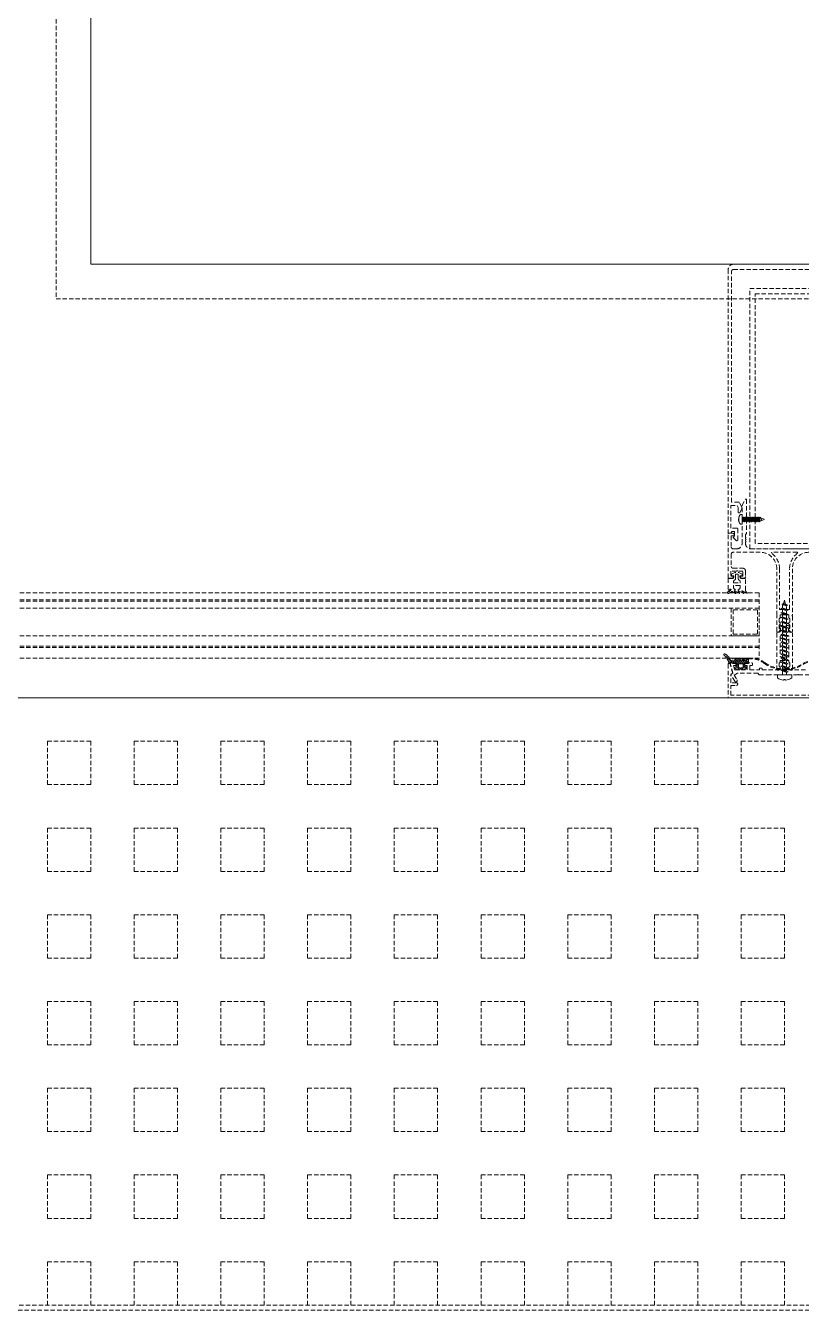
# Model space of a CAD drawing. Extents: x -1457 to 23780, y -2071 to 4205.
# Drawn here: x 4678.8 to 4723.5, y 284.7 to 358.8 of the extents above; entities that cross this region are included whole.
import ezdxf

# ---------------------------------------------------------------- set-up
doc = ezdxf.new("R2010")
doc.units = 0
doc.header["$MEASUREMENT"] = 0
doc.linetypes.add('HIDDEN', pattern=[0.375, 0.25, -0.125])
doc.layers.get('0').update_dxf_attribs({"color": 9, "lineweight": 9})
doc.layers.add('M-TEFRIS2-015', color=129, linetype='Continuous', lineweight=9)

# ---------------------------------------------------------------- blocks, each defined once
blk = doc.blocks.new('vid u')
at = {"lineweight": 5, "ltscale": 0.5}
for p, q in [((-18170.57, 6486.66), (-18169.57, 6487.03)), ((-18169.01, 6488.98), (-18169.59, 6487.02)), ((-18169.57, 6487.03), (-18167.16, 6486.01)), ((-18169.01, 6488.98), (-18168.46, 6486.56)), ((-18171.11, 6484.16), (-18170.11, 6484.53)), ((-18167.91, 6482.87), (-18171.11, 6484.16)), ((-18166.91, 6483.23), (-18171.11, 6484.16)), ((-18171.11, 6481.61), (-18170.11, 6481.97)), ((-18167.91, 6480.31), (-18171.11, 6481.61)), ((-18166.91, 6480.68), (-18171.11, 6481.61)), ((-18171.11, 6479.06), (-18170.11, 6479.42)), ((-18167.16, 6486.01), (-18170.57, 6486.66)), ((-18168.16, 6485.65), (-18170.57, 6486.66)), ((-18170.11, 6484.53), (-18170.11, 6485.84)), ((-18170.11, 6484.53), (-18166.91, 6483.23)), ((-18170.11, 6484.53), (-18166.91, 6483.23)), ((-18170.11, 6481.97), (-18170.11, 6483.76)), ((-18170.11, 6481.97), (-18166.91, 6480.68)), ((-18170.11, 6481.97), (-18166.91, 6480.68)), ((-18170.11, 6479.42), (-18170.11, 6481.2)), ((-18170.11, 6479.42), (-18166.91, 6478.12)), ((-18170.11, 6479.42), (-18166.91, 6478.12)), ((-18169.89, 6486.38), (-18170.1, 6485.93)), ((-18167.16, 6486.01), (-18168.16, 6485.65)), ((-18168.16, 6485.65), (-18167.93, 6484.98)), ((-18167.91, 6483.64), (-18167.91, 6484.91)), ((-18166.91, 6483.23), (-18167.91, 6482.87)), ((-18167.91, 6481.08), (-18167.91, 6482.87)), ((-18166.91, 6480.68), (-18167.91, 6480.31)), ((-18167.91, 6478.53), (-18167.91, 6480.31)), ((-18167.91, 6477.76), (-18171.11, 6479.06)), ((-18166.91, 6478.12), (-18171.11, 6479.06)), ((-18171.11, 6476.5), (-18170.11, 6476.87)), ((-18167.91, 6475.2), (-18171.11, 6476.5)), ((-18166.91, 6475.57), (-18171.11, 6476.5)), ((-18171.11, 6473.95), (-18170.11, 6474.31)), ((-18167.91, 6472.65), (-18171.11, 6473.95)), ((-18166.91, 6473.01), (-18171.11, 6473.95)), ((-18170.11, 6476.87), (-18170.11, 6478.65)), ((-18170.11, 6476.87), (-18166.91, 6475.57)), ((-18170.11, 6476.87), (-18166.91, 6475.57)), ((-18170.11, 6474.31), (-18170.11, 6476.1)), ((-18170.11, 6474.31), (-18166.91, 6473.01)), ((-18170.11, 6474.31), (-18166.91, 6473.01)), ((-18170.11, 6471.86), (-18170.11, 6473.54)), ((-18166.91, 6478.12), (-18167.91, 6477.76)), ((-18167.91, 6475.97), (-18167.91, 6477.76)), ((-18166.91, 6475.57), (-18167.91, 6475.2)), ((-18167.91, 6473.42), (-18167.91, 6475.2)), ((-18166.91, 6473.01), (-18167.91, 6472.65)), ((-18167.91, 6470.97), (-18167.91, 6472.65)), ((-18171.11, 6471.49), (-18170.11, 6471.86)), ((-18167.91, 6470.2), (-18171.11, 6471.49)), ((-18166.91, 6470.56), (-18171.11, 6471.49)), ((-18171.11, 6469.24), (-18170.11, 6469.6)), ((-18167.91, 6467.94), (-18171.11, 6469.24)), ((-18166.91, 6468.31), (-18171.11, 6469.24)), ((-18171.11, 6466.99), (-18170.11, 6467.35)), ((-18167.91, 6465.69), (-18171.11, 6466.99)), ((-18166.91, 6466.05), (-18171.11, 6466.99)), ((-18171.11, 6464.73), (-18170.11, 6465.1)), ((-18167.91, 6463.43), (-18171.11, 6464.73)), ((-18166.91, 6463.8), (-18171.11, 6464.73)), ((-18170.11, 6471.86), (-18166.91, 6470.56)), ((-18170.11, 6471.86), (-18166.91, 6470.56)), ((-18170.11, 6469.6), (-18170.11, 6471.14)), ((-18170.11, 6469.6), (-18166.91, 6468.31)), ((-18170.11, 6469.6), (-18166.91, 6468.31)), ((-18170.11, 6467.35), (-18170.11, 6468.89)), ((-18170.11, 6467.35), (-18166.91, 6466.05)), ((-18170.11, 6467.35), (-18166.91, 6466.05)), ((-18170.11, 6465.1), (-18170.11, 6466.63)), ((-18170.11, 6465.1), (-18166.91, 6463.8)), ((-18170.11, 6465.1), (-18166.91, 6463.8)), ((-18166.91, 6470.56), (-18167.91, 6470.2)), ((-18167.91, 6468.71), (-18167.91, 6470.2)), ((-18166.91, 6468.31), (-18167.91, 6467.94)), ((-18167.91, 6466.46), (-18167.91, 6467.94)), ((-18166.91, 6466.05), (-18167.91, 6465.69)), ((-18167.91, 6464.2), (-18167.91, 6465.69)), ((-18171.11, 6462.43), (-18170.11, 6462.8)), ((-18167.91, 6461.14), (-18171.11, 6462.43)), ((-18166.91, 6461.5), (-18171.11, 6462.43)), ((-18171.11, 6460.14), (-18170.11, 6460.5)), ((-18167.91, 6458.84), (-18171.11, 6460.14)), ((-18166.91, 6459.2), (-18171.11, 6460.14)), ((-18171.11, 6457.84), (-18170.11, 6458.2)), ((-18167.91, 6456.54), (-18171.11, 6457.84)), ((-18166.91, 6456.91), (-18171.11, 6457.84)), ((-18170.11, 6462.8), (-18170.11, 6464.38)), ((-18170.11, 6462.8), (-18166.91, 6461.5)), ((-18170.11, 6462.8), (-18166.91, 6461.5)), ((-18170.11, 6460.5), (-18170.11, 6462.03)), ((-18170.11, 6460.5), (-18166.91, 6459.2)), ((-18170.11, 6460.5), (-18166.91, 6459.2)), ((-18170.11, 6458.2), (-18170.11, 6459.73)), ((-18170.11, 6458.2), (-18166.91, 6456.91)), ((-18170.11, 6455.91), (-18170.11, 6457.44)), ((-18166.91, 6463.8), (-18167.91, 6463.43)), ((-18167.91, 6461.91), (-18167.91, 6463.43)), ((-18166.91, 6461.5), (-18167.91, 6461.14)), ((-18167.91, 6459.61), (-18167.91, 6461.14)), ((-18166.91, 6459.2), (-18167.91, 6458.84)), ((-18167.91, 6457.31), (-18167.91, 6458.84)), ((-18171.11, 6455.55), (-18170.11, 6455.91)), ((-18167.91, 6454.25), (-18171.11, 6455.55)), ((-18166.91, 6454.61), (-18171.11, 6455.55)), ((-18171.11, 6453.25), (-18170.11, 6453.61)), ((-18166.91, 6452.31), (-18171.11, 6453.25)), ((-18167.91, 6451.95), (-18171.11, 6453.25)), ((-18170.11, 6451.31), (-18171.11, 6450.94)), ((-18167.91, 6449.65), (-18171.11, 6450.94)), ((-18171.11, 6450.94), (-18166.91, 6450.01)), ((-18170.11, 6455.91), (-18166.91, 6454.61)), ((-18170.11, 6453.61), (-18170.11, 6455.14)), ((-18170.11, 6453.61), (-18166.91, 6452.31)), ((-18170.11, 6453.61), (-18166.91, 6452.31)), ((-18170.11, 6451.31), (-18170.11, 6452.84)), ((-18166.91, 6450.01), (-18170.11, 6451.31)), ((-18170.11, 6449.01), (-18170.11, 6450.54)), ((-18166.91, 6456.91), (-18167.91, 6456.54)), ((-18167.91, 6455.02), (-18167.91, 6456.54)), ((-18166.91, 6454.61), (-18167.91, 6454.25)), ((-18167.91, 6452.72), (-18167.91, 6454.25)), ((-18166.91, 6452.31), (-18167.91, 6451.95)), ((-18167.91, 6450.42), (-18167.91, 6451.95)), ((-18166.91, 6450.01), (-18167.91, 6449.65)), ((-18164.91, 6445.88), (-18173.11, 6445.88)), ((-18173.11, 6444.22), (-18173.11, 6445.88)), ((-18171.11, 6448.64), (-18170.11, 6449.01)), ((-18167.91, 6447.35), (-18171.11, 6448.64)), ((-18166.91, 6447.71), (-18171.11, 6448.64)), ((-18170.11, 6449.01), (-18166.91, 6447.71)), ((-18170.11, 6445.88), (-18170.11, 6448.24)), ((-18167.91, 6448.12), (-18167.91, 6449.65)), ((-18166.91, 6447.71), (-18167.91, 6447.35)), ((-18167.91, 6445.88), (-18167.91, 6447.35)), ((-18164.91, 6444.22), (-18164.91, 6445.88))]:
    blk.add_line(p, q, dxfattribs=at)
blk.add_lwpolyline([(-18169.59, 6442.85), (-18169.14, 6443.18), (-18168.89, 6443.18), (-18168.43, 6442.85)], dxfattribs=at)
for centre, radius, start, end in [((-18169.91, 6485.84), 0.2, 155.32512, 180), ((-18168.11, 6484.91), 0.2, 0, 19.11162), ((-18168.56, 6450.67), 7.89, 234.75731, 262.49049), ((-18169.46, 6450.67), 7.89, 277.50951, 305.24269)]:
    blk.add_arc(centre, radius, start, end, dxfattribs=at)
blk = doc.blocks.new('p-kolon_80x80')
blk.add_lwpolyline([(-40, -40), (40, -40), (40, 40), (-40, 40)], close=True)

msp = doc.modelspace()

# ---------------------------------------------------------------- hatches: boundary and pattern name
at = {"layer": 'M-TEFRIS2-015', "linetype": 'HIDDEN', "lineweight": 0}
h = msp.add_hatch(dxfattribs=at)
h.set_pattern_fill('LINE', color=256, scale=0.666667, angle=585, style=0)
h.set_pattern_definition([(135, (4776.58257, 201.40813), (0.058925565, 0.058925565), [])])
edge = h.paths.add_edge_path()
edge.add_arc((4718.776, 321.984), 0.625, 382.6612, 422.8, ccw=False)
edge.add_arc((4719.497, 322.298), 0.162, 207.03999, 269.89731)
edge.add_line((4719.497, 322.137), (4719.577, 322.137))
edge.add_line((4719.577, 322.137), (4719.591, 322.137))
edge.add_line((4719.591, 322.137), (4719.598, 322.137))
edge.add_line((4719.598, 322.137), (4719.606, 322.139))
edge.add_line((4719.606, 322.139), (4719.613, 322.142))
edge.add_line((4719.613, 322.142), (4719.62, 322.146))
edge.add_line((4719.62, 322.146), (4719.626, 322.151))
edge.add_line((4719.626, 322.151), (4719.632, 322.158))
edge.add_line((4719.632, 322.158), (4719.636, 322.165))
edge.add_line((4719.636, 322.165), (4719.639, 322.172))
edge.add_line((4719.639, 322.172), (4719.641, 322.187))
edge.add_line((4719.641, 322.187), (4719.641, 322.262))
edge.add_line((4719.641, 322.262), (4719.641, 322.265))
edge.add_line((4719.641, 322.265), (4719.642, 322.268))
edge.add_line((4719.642, 322.268), (4719.643, 322.271))
edge.add_line((4719.643, 322.271), (4719.645, 322.274))
edge.add_line((4719.645, 322.274), (4719.647, 322.276))
edge.add_line((4719.647, 322.276), (4719.649, 322.279))
edge.add_line((4719.649, 322.279), (4719.652, 322.28))
edge.add_line((4719.652, 322.28), (4719.655, 322.281))
edge.add_line((4719.655, 322.281), (4719.661, 322.282))
edge.add_line((4719.661, 322.282), (4719.741, 322.282))
edge.add_line((4719.741, 322.282), (4719.744, 322.282))
edge.add_line((4719.744, 322.282), (4719.747, 322.281))
edge.add_line((4719.747, 322.281), (4719.75, 322.28))
edge.add_line((4719.75, 322.28), (4719.753, 322.279))
edge.add_line((4719.753, 322.279), (4719.755, 322.276))
edge.add_line((4719.755, 322.276), (4719.757, 322.274))
edge.add_line((4719.757, 322.274), (4719.759, 322.271))
edge.add_line((4719.759, 322.271), (4719.76, 322.268))
edge.add_line((4719.76, 322.268), (4719.761, 322.262))
edge.add_line((4719.761, 322.262), (4719.761, 322.187))
edge.add_line((4719.761, 322.187), (4719.762, 322.179))
edge.add_line((4719.762, 322.179), (4719.763, 322.172))
edge.add_line((4719.763, 322.172), (4719.766, 322.165))
edge.add_line((4719.766, 322.165), (4719.77, 322.158))
edge.add_line((4719.77, 322.158), (4719.776, 322.151))
edge.add_line((4719.776, 322.151), (4719.782, 322.146))
edge.add_line((4719.782, 322.146), (4719.789, 322.142))
edge.add_line((4719.789, 322.142), (4719.796, 322.139))
edge.add_line((4719.796, 322.139), (4719.811, 322.137))
edge.add_line((4719.811, 322.137), (4719.818, 322.137))
edge.add_line((4719.818, 322.137), (4719.826, 322.139))
edge.add_line((4719.826, 322.139), (4719.833, 322.142))
edge.add_line((4719.833, 322.142), (4719.84, 322.146))
edge.add_line((4719.84, 322.146), (4719.846, 322.151))
edge.add_line((4719.846, 322.151), (4719.852, 322.158))
edge.add_line((4719.852, 322.158), (4719.856, 322.165))
edge.add_line((4719.856, 322.165), (4719.859, 322.172))
edge.add_line((4719.859, 322.172), (4719.861, 322.187))
edge.add_line((4719.861, 322.187), (4719.861, 322.262))
edge.add_line((4719.861, 322.262), (4719.861, 322.265))
edge.add_line((4719.861, 322.265), (4719.862, 322.268))
edge.add_line((4719.862, 322.268), (4719.863, 322.271))
edge.add_line((4719.863, 322.271), (4719.865, 322.274))
edge.add_line((4719.865, 322.274), (4719.867, 322.276))
edge.add_line((4719.867, 322.276), (4719.869, 322.279))
edge.add_line((4719.869, 322.279), (4719.872, 322.28))
edge.add_line((4719.872, 322.28), (4719.875, 322.281))
edge.add_line((4719.875, 322.281), (4719.881, 322.282))
edge.add_line((4719.881, 322.282), (4719.961, 322.282))
edge.add_line((4719.961, 322.282), (4719.964, 322.282))
edge.add_line((4719.964, 322.282), (4719.967, 322.281))
edge.add_line((4719.967, 322.281), (4719.97, 322.28))
edge.add_line((4719.97, 322.28), (4719.973, 322.279))
edge.add_line((4719.973, 322.279), (4719.975, 322.276))
edge.add_line((4719.975, 322.276), (4719.977, 322.274))
edge.add_line((4719.977, 322.274), (4719.979, 322.271))
edge.add_line((4719.979, 322.271), (4719.98, 322.268))
edge.add_line((4719.98, 322.268), (4719.981, 322.262))
edge.add_line((4719.981, 322.262), (4719.981, 322.187))
edge.add_line((4719.981, 322.187), (4719.982, 322.179))
edge.add_line((4719.982, 322.179), (4719.983, 322.172))
edge.add_line((4719.983, 322.172), (4719.986, 322.165))
edge.add_line((4719.986, 322.165), (4719.99, 322.158))
edge.add_line((4719.99, 322.158), (4719.996, 322.151))
edge.add_line((4719.996, 322.151), (4720.002, 322.146))
edge.add_line((4720.002, 322.146), (4720.009, 322.142))
edge.add_line((4720.009, 322.142), (4720.016, 322.139))
edge.add_line((4720.016, 322.139), (4720.031, 322.137))
edge.add_line((4720.031, 322.137), (4720.038, 322.137))
edge.add_line((4720.038, 322.137), (4720.046, 322.139))
edge.add_line((4720.046, 322.139), (4720.053, 322.142))
edge.add_line((4720.053, 322.142), (4720.06, 322.146))
edge.add_line((4720.06, 322.146), (4720.066, 322.151))
edge.add_line((4720.066, 322.151), (4720.072, 322.158))
edge.add_line((4720.072, 322.158), (4720.076, 322.165))
edge.add_line((4720.076, 322.165), (4720.079, 322.172))
edge.add_line((4720.079, 322.172), (4720.081, 322.187))
edge.add_line((4720.081, 322.187), (4720.081, 322.262))
edge.add_line((4720.081, 322.262), (4720.081, 322.265))
edge.add_line((4720.081, 322.265), (4720.082, 322.268))
edge.add_line((4720.082, 322.268), (4720.083, 322.271))
edge.add_line((4720.083, 322.271), (4720.085, 322.274))
edge.add_line((4720.085, 322.274), (4720.087, 322.276))
edge.add_line((4720.087, 322.276), (4720.089, 322.279))
edge.add_line((4720.089, 322.279), (4720.092, 322.28))
edge.add_line((4720.092, 322.28), (4720.095, 322.281))
edge.add_line((4720.095, 322.281), (4720.101, 322.282))
edge.add_line((4720.101, 322.282), (4720.181, 322.282))
edge.add_line((4720.181, 322.282), (4720.184, 322.282))
edge.add_line((4720.184, 322.282), (4720.187, 322.281))
edge.add_line((4720.187, 322.281), (4720.19, 322.28))
edge.add_line((4720.19, 322.28), (4720.193, 322.279))
edge.add_line((4720.193, 322.279), (4720.195, 322.276))
edge.add_line((4720.195, 322.276), (4720.197, 322.274))
edge.add_line((4720.197, 322.274), (4720.199, 322.271))
edge.add_line((4720.199, 322.271), (4720.2, 322.268))
edge.add_line((4720.2, 322.268), (4720.201, 322.262))
edge.add_line((4720.201, 322.262), (4720.201, 322.187))
edge.add_line((4720.201, 322.187), (4720.202, 322.179))
edge.add_line((4720.202, 322.179), (4720.203, 322.172))
edge.add_line((4720.203, 322.172), (4720.206, 322.165))
edge.add_line((4720.206, 322.165), (4720.21, 322.158))
edge.add_line((4720.21, 322.158), (4720.216, 322.151))
edge.add_line((4720.216, 322.151), (4720.222, 322.146))
edge.add_line((4720.222, 322.146), (4720.229, 322.142))
edge.add_line((4720.229, 322.142), (4720.236, 322.139))
edge.add_line((4720.236, 322.139), (4720.251, 322.137))
edge.add_line((4720.251, 322.137), (4720.258, 322.137))
edge.add_line((4720.258, 322.137), (4720.266, 322.139))
edge.add_line((4720.266, 322.139), (4720.273, 322.142))
edge.add_line((4720.273, 322.142), (4720.28, 322.146))
edge.add_line((4720.28, 322.146), (4720.286, 322.151))
edge.add_line((4720.286, 322.151), (4720.292, 322.158))
edge.add_line((4720.292, 322.158), (4720.296, 322.165))
edge.add_line((4720.296, 322.165), (4720.299, 322.172))
edge.add_line((4720.299, 322.172), (4720.301, 322.187))
edge.add_line((4720.301, 322.187), (4720.301, 322.262))
edge.add_line((4720.301, 322.262), (4720.301, 322.265))
edge.add_line((4720.301, 322.265), (4720.302, 322.268))
edge.add_line((4720.302, 322.268), (4720.303, 322.271))
edge.add_line((4720.303, 322.271), (4720.305, 322.274))
edge.add_line((4720.305, 322.274), (4720.307, 322.276))
edge.add_line((4720.307, 322.276), (4720.309, 322.279))
edge.add_line((4720.309, 322.279), (4720.312, 322.28))
edge.add_line((4720.312, 322.28), (4720.315, 322.281))
edge.add_line((4720.315, 322.281), (4720.321, 322.282))
edge.add_line((4720.321, 322.282), (4720.401, 322.282))
edge.add_line((4720.401, 322.282), (4720.404, 322.282))
edge.add_line((4720.404, 322.282), (4720.407, 322.282))
edge.add_line((4720.407, 322.282), (4720.41, 322.28))
edge.add_line((4720.41, 322.28), (4720.413, 322.279))
edge.add_line((4720.413, 322.279), (4720.415, 322.277))
edge.add_line((4720.415, 322.277), (4720.417, 322.274))
edge.add_line((4720.417, 322.274), (4720.419, 322.271))
edge.add_line((4720.419, 322.271), (4720.42, 322.268))
edge.add_line((4720.42, 322.268), (4720.421, 322.262))
edge.add_line((4720.421, 322.262), (4720.421, 322.011))
edge.add_arc((4720.391, 322.011), 0.03, 270, 360, ccw=False)
edge.add_line((4720.391, 321.981), (4720.207, 321.981))
edge.add_line((4720.207, 321.981), (4720.207, 321.811))
edge.add_line((4720.207, 321.811), (4720.282, 321.791))
edge.add_arc((4720.269, 321.743), 0.05, 327.96059, 435.40146, ccw=False)
edge.add_arc((4720.227, 321.769), 0.1, 296.3878, 327.96059, ccw=False)
edge.add_arc((4719.977, 322.273), 0.663, 243.6122, 296.3878, ccw=False)
edge.add_arc((4719.727, 321.769), 0.1, 212.03941, 243.6122, ccw=False)
edge.add_arc((4719.685, 321.743), 0.05, 104.59854, 212.03941, ccw=False)
edge.add_line((4719.672, 321.791), (4719.747, 321.811))
edge.add_line((4719.747, 321.811), (4719.747, 321.981))
edge.add_line((4719.747, 321.981), (4719.327, 321.981))
edge.add_arc((4719.327, 322.031), 0.05, 193.15979, 270, ccw=False)
edge.add_arc((4718.529, 321.875), 0.763, 370.87984, 411.33818)
edge.add_arc((4719.049, 322.493), 0.0486, 74.56829, 206.97073, ccw=False)
edge = h.paths.add_edge_path(flags=16)
edge.add_arc((4719.877, 321.783), 0.03, 180, 259.17596, ccw=False)
edge.add_line((4719.847, 321.783), (4719.847, 321.951))
edge.add_arc((4719.877, 321.951), 0.03, 90, 180, ccw=False)
edge.add_line((4719.877, 321.981), (4720.077, 321.981))
edge.add_arc((4720.077, 321.951), 0.03, 360, 450, ccw=False)
edge.add_line((4720.107, 321.951), (4720.107, 321.783))
edge.add_arc((4720.077, 321.783), 0.03, 280.82404, 360, ccw=False)
edge.add_arc((4719.977, 322.306), 0.562, 259.17596, 280.82404, ccw=False)

# ---------------------------------------------------------------- linework, layer by layer
for p, q in [((4719.941, 330.565), (4720.05, 330.565)), ((4720.05, 330.024), (4720.05, 330.565)), ((4720.057, 330.441), (4720.05, 330.441)), ((4720.097, 330.148), (4720.05, 330.435)), ((4720.05, 330.309), (4720.077, 330.183)), ((4720.057, 330.441), (4720.105, 330.148)), ((4720.077, 330.407), (4720.057, 330.441)), ((4720.125, 330.407), (4720.077, 330.407)), ((4720.125, 330.183), (4720.077, 330.407)), ((4720.145, 330.441), (4720.125, 330.407)), ((4720.125, 330.407), (4720.174, 330.183)), ((4720.153, 330.441), (4720.145, 330.441)), ((4720.194, 330.148), (4720.145, 330.441)), ((4720.173, 330.407), (4720.153, 330.441)), ((4720.153, 330.441), (4720.202, 330.148)), ((4720.222, 330.407), (4720.173, 330.407)), ((4720.222, 330.183), (4720.173, 330.407)), ((4720.242, 330.441), (4720.222, 330.407)), ((4720.222, 330.407), (4720.27, 330.183)), ((4720.25, 330.441), (4720.242, 330.441)), ((4720.29, 330.148), (4720.242, 330.441)), ((4720.27, 330.407), (4720.25, 330.441)), ((4720.25, 330.441), (4720.298, 330.148)), ((4720.318, 330.183), (4720.27, 330.407)), ((4720.318, 330.407), (4720.27, 330.407)), ((4720.338, 330.441), (4720.318, 330.407)), ((4720.318, 330.407), (4720.367, 330.183)), ((4720.323, 330.407), (4720.511, 330.407)), ((4720.346, 330.441), (4720.338, 330.441)), ((4720.387, 330.148), (4720.338, 330.441)), ((4720.366, 330.407), (4720.346, 330.441)), ((4720.346, 330.441), (4720.395, 330.148)), ((4720.415, 330.183), (4720.366, 330.407)), ((4720.415, 330.407), (4720.366, 330.407)), ((4720.435, 330.441), (4720.415, 330.407)), ((4720.415, 330.407), (4720.463, 330.183)), ((4720.443, 330.441), (4720.435, 330.441)), ((4720.483, 330.148), (4720.435, 330.441)), ((4720.463, 330.407), (4720.443, 330.441)), ((4720.443, 330.441), (4720.491, 330.148)), ((4720.511, 330.183), (4720.463, 330.407)), ((4720.531, 330.441), (4720.511, 330.407)), ((4720.511, 330.407), (4720.559, 330.183)), ((4720.531, 330.441), (4720.539, 330.441)), ((4720.579, 330.148), (4720.531, 330.441)), ((4720.559, 330.407), (4720.539, 330.441)), ((4720.539, 330.441), (4720.587, 330.148)), ((4720.608, 330.407), (4720.559, 330.407)), ((4720.607, 330.183), (4720.559, 330.407)), ((4720.628, 330.441), (4720.608, 330.407)), ((4720.608, 330.407), (4720.656, 330.183)), ((4720.676, 330.148), (4720.628, 330.441)), ((4720.636, 330.441), (4720.628, 330.441)), ((4720.636, 330.441), (4720.684, 330.148)), ((4720.656, 330.407), (4720.636, 330.441)), ((4720.704, 330.183), (4720.656, 330.407)), ((4720.704, 330.407), (4720.656, 330.407)), ((4720.724, 330.441), (4720.704, 330.407)), ((4720.704, 330.407), (4720.752, 330.183)), ((4720.724, 330.441), (4720.732, 330.441)), ((4720.772, 330.148), (4720.724, 330.441)), ((4720.752, 330.407), (4720.732, 330.441)), ((4720.732, 330.441), (4720.78, 330.148)), ((4720.752, 330.407), (4720.801, 330.407)), ((4720.8, 330.183), (4720.752, 330.407)), ((4720.821, 330.441), (4720.801, 330.407)), ((4720.801, 330.407), (4720.849, 330.183)), ((4720.869, 330.148), (4720.821, 330.441)), ((4720.821, 330.441), (4720.829, 330.441)), ((4720.829, 330.441), (4720.877, 330.148)), ((4720.849, 330.407), (4720.829, 330.441)), ((4720.897, 330.183), (4720.849, 330.407)), ((4720.897, 330.407), (4720.849, 330.407)), ((4720.917, 330.441), (4720.897, 330.407)), ((4720.897, 330.407), (4720.945, 330.183)), ((4720.965, 330.148), (4720.917, 330.441)), ((4720.917, 330.441), (4720.925, 330.441)), ((4720.925, 330.441), (4720.973, 330.148)), ((4720.945, 330.407), (4720.925, 330.441)), ((4720.993, 330.183), (4720.945, 330.407)), ((4720.993, 330.407), (4720.945, 330.407)), ((4721.013, 330.441), (4720.993, 330.407)), ((4721.062, 330.148), (4721.013, 330.441)), ((4721.021, 330.441), (4721.013, 330.441)), ((4721.021, 330.441), (4721.07, 330.148)), ((4721.041, 330.407), (4721.021, 330.441)), ((4721.09, 330.183), (4721.041, 330.407)), ((4721.059, 330.407), (4721.041, 330.407)), ((4721.098, 330.393), (4721.059, 330.407)), ((4721.088, 330.193), (4721.318, 330.285)), ((4721.11, 330.414), (4721.098, 330.393)), ((4721.098, 330.393), (4721.186, 330.227)), ((4721.126, 330.341), (4721.11, 330.414)), ((4721.118, 330.414), (4721.11, 330.414)), ((4721.138, 330.379), (4721.118, 330.414)), ((4721.118, 330.414), (4721.139, 330.315)), ((4721.139, 330.315), (4721.126, 330.341)), ((4721.186, 330.227), (4721.138, 330.379)), ((4721.318, 330.305), (4721.138, 330.379)), ((4721.325, 330.295), (4721.318, 330.305)), ((4721.318, 330.285), (4721.325, 330.295)), ((4719.941, 330.024), (4720.05, 330.024)), ((4720.077, 330.183), (4720.05, 330.183)), ((4720.077, 330.183), (4720.097, 330.148)), ((4720.077, 330.183), (4720.097, 330.148)), ((4720.097, 330.148), (4720.105, 330.148)), ((4720.105, 330.148), (4720.125, 330.183)), ((4720.174, 330.183), (4720.125, 330.183)), ((4720.174, 330.183), (4720.194, 330.148)), ((4720.174, 330.183), (4720.194, 330.148)), ((4720.194, 330.148), (4720.202, 330.148)), ((4720.202, 330.148), (4720.222, 330.183)), ((4720.222, 330.183), (4720.27, 330.183)), ((4720.27, 330.183), (4720.29, 330.148)), ((4720.27, 330.183), (4720.29, 330.148)), ((4720.463, 330.183), (4720.275, 330.183)), ((4720.29, 330.148), (4720.298, 330.148)), ((4720.298, 330.148), (4720.318, 330.183)), ((4720.318, 330.183), (4720.367, 330.183)), ((4720.318, 330.183), (4720.367, 330.183)), ((4720.367, 330.183), (4720.387, 330.148)), ((4720.367, 330.183), (4720.387, 330.148)), ((4720.387, 330.148), (4720.395, 330.148)), ((4720.395, 330.148), (4720.415, 330.183)), ((4720.415, 330.183), (4720.463, 330.183)), ((4720.415, 330.183), (4720.463, 330.183)), ((4720.463, 330.183), (4720.483, 330.148)), ((4720.463, 330.183), (4720.483, 330.148)), ((4720.483, 330.148), (4720.491, 330.148)), ((4720.491, 330.148), (4720.511, 330.183)), ((4720.511, 330.183), (4720.559, 330.183)), ((4720.511, 330.183), (4720.559, 330.183)), ((4720.559, 330.183), (4720.579, 330.148)), ((4720.559, 330.183), (4720.579, 330.148)), ((4720.579, 330.148), (4720.587, 330.148)), ((4720.587, 330.148), (4720.607, 330.183)), ((4720.607, 330.183), (4720.656, 330.183)), ((4720.656, 330.183), (4720.676, 330.148)), ((4720.656, 330.183), (4720.676, 330.148)), ((4720.676, 330.148), (4720.684, 330.148)), ((4720.684, 330.148), (4720.704, 330.183)), ((4720.752, 330.183), (4720.704, 330.183)), ((4720.752, 330.183), (4720.772, 330.148)), ((4720.752, 330.183), (4720.772, 330.148)), ((4720.772, 330.148), (4720.78, 330.148)), ((4720.78, 330.148), (4720.8, 330.183)), ((4720.8, 330.183), (4720.849, 330.183)), ((4720.849, 330.183), (4720.869, 330.148)), ((4720.849, 330.183), (4720.869, 330.148)), ((4720.869, 330.148), (4720.877, 330.148)), ((4720.877, 330.148), (4720.897, 330.183)), ((4720.897, 330.183), (4720.945, 330.183)), ((4720.945, 330.183), (4720.965, 330.148)), ((4720.945, 330.183), (4720.965, 330.148)), ((4720.965, 330.148), (4720.973, 330.148)), ((4720.973, 330.148), (4720.993, 330.183)), ((4720.993, 330.183), (4721.042, 330.183)), ((4721.042, 330.183), (4721.062, 330.148)), ((4721.062, 330.148), (4721.07, 330.148)), ((4721.07, 330.148), (4721.09, 330.183)), ((4721.09, 330.183), (4721.088, 330.193)), ((4721.031, 326.053), (4613.795, 326.053)), ((4721.031, 326.053), (4721.031, 322.301)), ((4721.031, 325.653), (4613.795, 325.653)), ((4721.031, 325.577), (4613.795, 325.577)), ((4721.031, 325.177), (4613.795, 325.177)), ((4722.05, 323.739), (4722.05, 321.649)), ((4722.17, 323.789), (4722.1, 323.789)), ((4722.22, 324.079), (4722.22, 324.029)), ((4722.22, 324.029), (4722.27, 324.029)), ((4722.27, 324.029), (4722.27, 323.889)), ((4722.37, 324.179), (4722.32, 324.179)), ((4722.42, 323.789), (4722.42, 324.129)), ((4722.58, 323.789), (4722.42, 323.789)), ((4722.58, 324.129), (4722.58, 323.789)), ((4722.68, 324.179), (4722.63, 324.179)), ((4722.73, 323.889), (4722.73, 324.029)), ((4722.73, 324.029), (4722.78, 324.029)), ((4722.78, 324.029), (4722.78, 324.079)), ((4722.9, 323.789), (4722.83, 323.789)), ((4722.95, 321.649), (4722.95, 323.739)), ((4721.031, 323.577), (4613.795, 323.577)), ((4721.031, 322.977), (4613.795, 322.977)), ((4721.031, 322.901), (4613.795, 322.901)), ((4722.25, 323.539), (4722.25, 322.409)), ((4722.7, 323.589), (4722.3, 323.589)), ((4722.75, 322.409), (4722.75, 323.539)), ((4721.031, 322.301), (4613.795, 322.301)), ((4722.25, 322.08), (4722.25, 322.129)), ((4722.28, 322.159), (4722.72, 322.159)), ((4722.3, 322.359), (4722.7, 322.359)), ((4722.75, 322.129), (4722.75, 322.08)), ((4722.1, 321.599), (4722.129, 321.599)), ((4722.164, 321.614), (4722.235, 321.685)), ((4722.19, 321.999), (4722.235, 322.045)), ((4722.19, 321.829), (4722.19, 321.999)), ((4722.25, 321.799), (4722.22, 321.799)), ((4722.25, 321.72), (4722.25, 321.799)), ((4722.78, 321.799), (4722.75, 321.799)), ((4722.75, 321.799), (4722.75, 321.72)), ((4722.75, 321.779), (4722.77, 321.799)), ((4722.764, 322.045), (4722.81, 321.999)), ((4722.764, 321.685), (4722.835, 321.614)), ((4722.81, 321.999), (4722.81, 321.829)), ((4722.87, 321.599), (4722.9, 321.599)), ((4025.505, 320), (4787.5, 320)), ((4787.5, 320), (4025.505, 320)), ((4680, 320), (4680, 320)), ((4682.5, 320), (4682.5, 320)), ((4685, 320), (4685, 320)), ((4687.5, 320), (4687.5, 320)), ((4690, 320), (4690, 320)), ((4692.5, 320), (4692.5, 320)), ((4695, 320), (4695, 320)), ((4697.5, 320), (4697.5, 320)), ((4700, 320), (4700, 320)), ((4702.5, 320), (4702.5, 320)), ((4705, 320), (4705, 320)), ((4707.5, 320), (4707.5, 320)), ((4710, 320), (4710, 320)), ((4712.5, 320), (4712.5, 320)), ((4715, 320), (4715, 320)), ((4717.5, 320), (4717.5, 320)), ((4720, 320), (4720, 320)), ((4722.5, 320), (4722.5, 320)), ((4680, 317.5), (4682.5, 317.5)), ((4680, 315), (4680, 317.5)), ((4682.5, 315), (4682.5, 317.5)), ((4685, 317.5), (4687.5, 317.5)), ((4685, 315), (4685, 317.5)), ((4687.5, 315), (4687.5, 317.5)), ((4690, 317.5), (4692.5, 317.5)), ((4690, 315), (4690, 317.5)), ((4692.5, 315), (4692.5, 317.5)), ((4695, 317.5), (4697.5, 317.5)), ((4695, 315), (4695, 317.5)), ((4697.5, 315), (4697.5, 317.5)), ((4700, 317.5), (4702.5, 317.5)), ((4700, 315), (4700, 317.5)), ((4702.5, 315), (4702.5, 317.5)), ((4705, 317.5), (4707.5, 317.5)), ((4705, 315), (4705, 317.5)), ((4707.5, 315), (4707.5, 317.5)), ((4710, 317.5), (4712.5, 317.5)), ((4710, 315), (4710, 317.5)), ((4712.5, 315), (4712.5, 317.5)), ((4715, 317.5), (4717.5, 317.5)), ((4715, 315), (4715, 317.5)), ((4717.5, 315), (4717.5, 317.5)), ((4720, 317.5), (4722.5, 317.5)), ((4720, 315), (4720, 317.5)), ((4722.5, 315), (4722.5, 317.5)), ((4680, 315), (4682.5, 315)), ((4685, 315), (4687.5, 315)), ((4690, 315), (4692.5, 315)), ((4695, 315), (4697.5, 315)), ((4700, 315), (4702.5, 315)), ((4705, 315), (4707.5, 315)), ((4710, 315), (4712.5, 315)), ((4715, 315), (4717.5, 315)), ((4720, 315), (4722.5, 315)), ((4680, 312.5), (4682.5, 312.5)), ((4680, 310), (4680, 312.5)), ((4682.5, 310), (4682.5, 312.5)), ((4685, 312.5), (4687.5, 312.5)), ((4685, 310), (4685, 312.5)), ((4687.5, 310), (4687.5, 312.5)), ((4690, 312.5), (4692.5, 312.5)), ((4690, 310), (4690, 312.5)), ((4692.5, 310), (4692.5, 312.5)), ((4695, 312.5), (4697.5, 312.5)), ((4695, 310), (4695, 312.5)), ((4697.5, 310), (4697.5, 312.5)), ((4700, 312.5), (4702.5, 312.5)), ((4700, 310), (4700, 312.5)), ((4702.5, 310), (4702.5, 312.5)), ((4705, 312.5), (4707.5, 312.5)), ((4705, 310), (4705, 312.5)), ((4707.5, 310), (4707.5, 312.5)), ((4710, 312.5), (4712.5, 312.5)), ((4710, 310), (4710, 312.5)), ((4712.5, 310), (4712.5, 312.5)), ((4715, 312.5), (4717.5, 312.5)), ((4715, 310), (4715, 312.5)), ((4717.5, 310), (4717.5, 312.5)), ((4720, 312.5), (4722.5, 312.5)), ((4720, 310), (4720, 312.5)), ((4722.5, 310), (4722.5, 312.5)), ((4680, 310), (4682.5, 310)), ((4685, 310), (4687.5, 310)), ((4690, 310), (4692.5, 310)), ((4695, 310), (4697.5, 310)), ((4700, 310), (4702.5, 310)), ((4705, 310), (4707.5, 310)), ((4710, 310), (4712.5, 310)), ((4715, 310), (4717.5, 310)), ((4720, 310), (4722.5, 310)), ((4680, 307.5), (4682.5, 307.5)), ((4680, 305), (4680, 307.5)), ((4682.5, 305), (4682.5, 307.5)), ((4685, 307.5), (4687.5, 307.5)), ((4685, 305), (4685, 307.5)), ((4687.5, 305), (4687.5, 307.5)), ((4690, 307.5), (4692.5, 307.5)), ((4690, 305), (4690, 307.5)), ((4692.5, 305), (4692.5, 307.5)), ((4695, 307.5), (4697.5, 307.5)), ((4695, 305), (4695, 307.5)), ((4697.5, 305), (4697.5, 307.5)), ((4700, 307.5), (4702.5, 307.5)), ((4700, 305), (4700, 307.5)), ((4702.5, 305), (4702.5, 307.5)), ((4705, 307.5), (4707.5, 307.5)), ((4705, 305), (4705, 307.5)), ((4707.5, 305), (4707.5, 307.5)), ((4710, 307.5), (4712.5, 307.5)), ((4710, 305), (4710, 307.5)), ((4712.5, 305), (4712.5, 307.5)), ((4715, 307.5), (4717.5, 307.5)), ((4715, 305), (4715, 307.5)), ((4717.5, 305), (4717.5, 307.5)), ((4720, 307.5), (4722.5, 307.5)), ((4720, 305), (4720, 307.5)), ((4722.5, 305), (4722.5, 307.5)), ((4680, 305), (4682.5, 305)), ((4685, 305), (4687.5, 305)), ((4690, 305), (4692.5, 305)), ((4695, 305), (4697.5, 305)), ((4700, 305), (4702.5, 305)), ((4705, 305), (4707.5, 305)), ((4710, 305), (4712.5, 305)), ((4715, 305), (4717.5, 305)), ((4720, 305), (4722.5, 305)), ((4680, 302.5), (4682.5, 302.5)), ((4680, 300), (4680, 302.5)), ((4682.5, 300), (4682.5, 302.5)), ((4685, 302.5), (4687.5, 302.5)), ((4685, 300), (4685, 302.5)), ((4687.5, 300), (4687.5, 302.5)), ((4690, 302.5), (4692.5, 302.5)), ((4690, 300), (4690, 302.5)), ((4692.5, 300), (4692.5, 302.5)), ((4695, 302.5), (4697.5, 302.5)), ((4695, 300), (4695, 302.5)), ((4697.5, 300), (4697.5, 302.5)), ((4700, 302.5), (4702.5, 302.5)), ((4700, 300), (4700, 302.5)), ((4702.5, 300), (4702.5, 302.5)), ((4705, 302.5), (4707.5, 302.5)), ((4705, 300), (4705, 302.5)), ((4707.5, 300), (4707.5, 302.5)), ((4710, 302.5), (4712.5, 302.5)), ((4710, 300), (4710, 302.5)), ((4712.5, 300), (4712.5, 302.5)), ((4715, 302.5), (4717.5, 302.5)), ((4715, 300), (4715, 302.5)), ((4717.5, 300), (4717.5, 302.5)), ((4720, 302.5), (4722.5, 302.5)), ((4720, 300), (4720, 302.5)), ((4722.5, 300), (4722.5, 302.5)), ((4680, 300), (4682.5, 300)), ((4685, 300), (4687.5, 300)), ((4690, 300), (4692.5, 300)), ((4695, 300), (4697.5, 300)), ((4700, 300), (4702.5, 300)), ((4705, 300), (4707.5, 300)), ((4710, 300), (4712.5, 300)), ((4715, 300), (4717.5, 300)), ((4720, 300), (4722.5, 300)), ((4680, 297.5), (4682.5, 297.5)), ((4680, 295), (4680, 297.5)), ((4682.5, 295), (4682.5, 297.5)), ((4685, 297.5), (4687.5, 297.5)), ((4685, 295), (4685, 297.5)), ((4687.5, 295), (4687.5, 297.5)), ((4690, 297.5), (4692.5, 297.5)), ((4690, 295), (4690, 297.5)), ((4692.5, 295), (4692.5, 297.5)), ((4695, 297.5), (4697.5, 297.5)), ((4695, 295), (4695, 297.5)), ((4697.5, 295), (4697.5, 297.5)), ((4700, 297.5), (4702.5, 297.5)), ((4700, 295), (4700, 297.5)), ((4702.5, 295), (4702.5, 297.5)), ((4705, 297.5), (4707.5, 297.5)), ((4705, 295), (4705, 297.5)), ((4707.5, 295), (4707.5, 297.5)), ((4710, 297.5), (4712.5, 297.5)), ((4710, 295), (4710, 297.5)), ((4712.5, 295), (4712.5, 297.5)), ((4715, 297.5), (4717.5, 297.5)), ((4715, 295), (4715, 297.5)), ((4717.5, 295), (4717.5, 297.5)), ((4720, 297.5), (4722.5, 297.5)), ((4720, 295), (4720, 297.5)), ((4722.5, 295), (4722.5, 297.5)), ((4680, 295), (4682.5, 295)), ((4685, 295), (4687.5, 295)), ((4690, 295), (4692.5, 295)), ((4695, 295), (4697.5, 295)), ((4700, 295), (4702.5, 295)), ((4705, 295), (4707.5, 295)), ((4710, 295), (4712.5, 295)), ((4715, 295), (4717.5, 295)), ((4720, 295), (4722.5, 295)), ((4680, 292.5), (4682.5, 292.5)), ((4680, 290), (4680, 292.5)), ((4682.5, 290), (4682.5, 292.5)), ((4685, 292.5), (4687.5, 292.5)), ((4685, 290), (4685, 292.5)), ((4687.5, 290), (4687.5, 292.5)), ((4690, 292.5), (4692.5, 292.5)), ((4690, 290), (4690, 292.5)), ((4692.5, 290), (4692.5, 292.5)), ((4695, 292.5), (4697.5, 292.5)), ((4695, 290), (4695, 292.5)), ((4697.5, 290), (4697.5, 292.5)), ((4700, 292.5), (4702.5, 292.5)), ((4700, 290), (4700, 292.5)), ((4702.5, 290), (4702.5, 292.5)), ((4705, 292.5), (4707.5, 292.5)), ((4705, 290), (4705, 292.5)), ((4707.5, 290), (4707.5, 292.5)), ((4710, 292.5), (4712.5, 292.5)), ((4710, 290), (4710, 292.5)), ((4712.5, 290), (4712.5, 292.5)), ((4715, 292.5), (4717.5, 292.5)), ((4715, 290), (4715, 292.5)), ((4717.5, 290), (4717.5, 292.5)), ((4720, 292.5), (4722.5, 292.5)), ((4720, 290), (4720, 292.5)), ((4722.5, 290), (4722.5, 292.5)), ((4680, 290), (4682.5, 290)), ((4685, 290), (4687.5, 290)), ((4690, 290), (4692.5, 290)), ((4695, 290), (4697.5, 290)), ((4700, 290), (4702.5, 290)), ((4705, 290), (4707.5, 290)), ((4710, 290), (4712.5, 290)), ((4715, 290), (4717.5, 290)), ((4720, 290), (4722.5, 290)), ((4680, 287.5), (4682.5, 287.5)), ((4680, 285), (4680, 287.5)), ((4682.5, 285), (4682.5, 287.5)), ((4685, 287.5), (4687.5, 287.5)), ((4685, 285), (4685, 287.5)), ((4687.5, 285), (4687.5, 287.5)), ((4690, 287.5), (4692.5, 287.5)), ((4690, 285), (4690, 287.5)), ((4692.5, 285), (4692.5, 287.5)), ((4695, 287.5), (4697.5, 287.5)), ((4695, 285), (4695, 287.5)), ((4697.5, 285), (4697.5, 287.5)), ((4700, 287.5), (4702.5, 287.5)), ((4700, 285), (4700, 287.5)), ((4702.5, 285), (4702.5, 287.5)), ((4705, 287.5), (4707.5, 287.5)), ((4705, 285), (4705, 287.5)), ((4707.5, 285), (4707.5, 287.5)), ((4710, 287.5), (4712.5, 287.5)), ((4710, 285), (4710, 287.5)), ((4712.5, 285), (4712.5, 287.5)), ((4715, 287.5), (4717.5, 287.5)), ((4715, 285), (4715, 287.5)), ((4717.5, 285), (4717.5, 287.5)), ((4720, 287.5), (4722.5, 287.5)), ((4720, 285), (4720, 287.5)), ((4722.5, 285), (4722.5, 287.5)), ((1719.557, 284.7), (4822.793, 284.7)), ((4025.505, 285), (4822.5, 285))]:
    msp.add_line(p, q, dxfattribs=at)
for points in [[(4680.5, 343), (4764.5, 343), (4764.5, 427), (4680.5, 427)], [(4720.5, 343.595), (4724.5, 343.595), (4724.5, 328.595), (4720.5, 328.595)], [(4720.8, 343.295), (4724.2, 343.295), (4724.2, 328.895), (4720.8, 328.895)], [(4721.031, 323.577), (4721.031, 325.177), (4719.431, 325.177), (4719.431, 323.577)], [(4720.931, 323.677), (4720.931, 325.077), (4719.531, 325.077), (4719.531, 323.677)]]:
    msp.add_lwpolyline(points, close=True, dxfattribs=at)
for points in [[(4725.45, 345), (4719.55, 345, 0.414214), (4719.25, 344.7), (4719.25, 329.523, 0.470043), (4719.28, 329.495), (4719.35, 329.495, 0.430327), (4719.45, 329.593), (4719.62, 329.593), (4719.62, 329.313), (4719.555, 329.275, 0.508142), (4719.55, 329.227), (4719.716, 329.076, 0.650971), (4719.8, 329.113), (4719.8, 329.743, 0.414214), (4719.75, 329.793), (4719.4, 329.793), (4719.4, 331.093), (4719.759, 331.093), (4719.83, 330.969), (4719.83, 330.703, 0.414214), (4719.86, 330.673), (4719.897, 330.673, 0.267949), (4719.923, 330.688), (4720.026, 330.866, 0.131652), (4720.03, 330.881), (4720.03, 331.015, 0.131652), (4720.026, 331.03), (4719.883, 331.278, 0.267949), (4719.857, 331.293), (4719.45, 331.293), (4719.45, 344.6, -0.414214), (4719.55, 344.7), (4725.45, 344.7)], [(4723.9, 328.395, 0.414214), (4722.95, 327.445), (4722.95, 324.765), (4722.92, 324.735), (4722.95, 324.705), (4722.95, 323.845, -0.414214), (4722.9, 323.795), (4722.871, 323.795, -0.198912), (4722.835, 323.809), (4722.765, 323.88, -0.198912), (4722.75, 323.916), (4722.75, 323.995), (4722.78, 323.995, 0.414214), (4722.81, 324.025), (4722.81, 324.195), (4722.765, 324.24, -0.198912), (4722.75, 324.276), (4722.75, 324.355), (4722.78, 324.355, 0.414214), (4722.81, 324.385), (4722.81, 324.555), (4722.765, 324.6, -0.198912), (4722.75, 324.636), (4722.75, 324.765, 0.414214), (4722.72, 324.795), (4722.5, 324.795), (4722.28, 324.795, 0.414214), (4722.25, 324.765), (4722.25, 324.636, -0.198912), (4722.235, 324.6), (4722.19, 324.555), (4722.19, 324.385, 0.414214), (4722.22, 324.355), (4722.25, 324.355), (4722.25, 324.276, -0.198912), (4722.235, 324.24), (4722.19, 324.195), (4722.19, 324.025, 0.414214), (4722.22, 323.995), (4722.25, 323.995), (4722.25, 323.916, -0.198912), (4722.235, 323.88), (4722.165, 323.809, -0.198912), (4722.129, 323.795), (4722.1, 323.795, -0.414214), (4722.05, 323.845), (4722.05, 324.705), (4722.08, 324.735), (4722.05, 324.765), (4722.05, 327.445, 0.414214), (4721.1, 328.395), (4719.53, 328.395, 0.414214), (4719.43, 328.295), (4719.43, 327.575, 0.414214), (4719.53, 327.475), (4720.09, 327.475, -0.414214), (4720.25, 327.315), (4720.25, 326.995, -0.414214), (4720.15, 326.895), (4720.05, 326.895, -0.414214), (4719.95, 326.995), (4719.95, 327.015), (4720.1, 327.015), (4720.1, 327.315), (4719.78, 327.315), (4719.75, 327.345), (4719.72, 327.315), (4719.4, 327.315), (4719.4, 327.015), (4719.55, 327.015), (4719.55, 326.995, -0.414214), (4719.45, 326.895), (4719.28, 326.895, -0.414214), (4719.25, 326.925), (4719.25, 328.395), (4719.25, 329.465, -0.414214), (4719.28, 329.495), (4719.5, 329.495, -0.414214), (4719.6, 329.395), (4719.6, 329.375, -0.414214), (4719.57, 329.345), (4719.43, 329.345), (4719.43, 328.695, 0.414214), (4719.53, 328.595), (4719.75, 328.595, 0.414214), (4720.05, 328.895), (4720.05, 330.265), (4720.08, 330.295), (4720.05, 330.325), (4720.05, 331.112), (4720.244, 331.448, -0.767327), (4720.3, 331.433), (4720.3, 329.497), (4720.25, 329.395), (4720.25, 329.271), (4720.28, 329.253), (4720.25, 329.236), (4720.25, 329.173, -1), (4720.25, 329.113), (4720.25, 329.033, -1), (4720.25, 328.973), (4720.25, 328.895, 0.414214), (4720.55, 328.595), (4722.5, 328.595), (4724.45, 328.595, 0.414214)], [(4725.75, 322.298), (4725.75, 322.248), (4724.952, 322.248, 0.10228), (4723.656, 321.98, -0.152313), (4722.5, 321.62, -0.152313), (4721.344, 321.98, 0.159108), (4720.655, 322.248), (4719.478, 322.248), (4719.478, 322.298), (4720.656, 322.298, -0.158967), (4721.374, 322.02, 0.152054), (4722.5, 321.67, 0.152944), (4723.631, 322.024, -0.10266), (4724.952, 322.298), (4725.75, 322.298)], [(4723.938, 321.324), (4723.33, 321.324), (4723.3, 321.354), (4723.27, 321.324), (4722.5, 321.324), (4721.73, 321.324), (4721.7, 321.354), (4721.67, 321.324), (4721.062, 321.324, -0.198912), (4721.041, 321.333), (4720.95, 321.424), (4719.787, 321.424), (4719.599, 321.316), (4719.76, 321.037, -1), (4719.63, 320.962), (4719.414, 321.336, -0.414214), (4719.425, 321.377), (4719.517, 321.43), (4719.383, 321.93, -0.493145), (4719.455, 322.024), (4719.65, 322.024, -0.414214), (4719.7, 321.974), (4719.7, 321.904, -0.414214), (4719.67, 321.874), (4719.553, 321.874), (4719.62, 321.624), (4720.35, 321.624), (4720.35, 321.874), (4720.23, 321.874, -0.414214), (4720.2, 321.904), (4720.2, 321.974, -0.414214), (4720.25, 322.024), (4720.6, 322.024, -0.414214), (4720.65, 321.974), (4720.65, 321.904, -0.414214), (4720.62, 321.874), (4720.5, 321.874), (4720.5, 321.624), (4721.05, 321.624), (4721.05, 321.694, -0.414214), (4721.08, 321.724), (4721.17, 321.724, -0.414214), (4721.2, 321.694), (4721.2, 321.624), (4723.8, 321.624)]]:
    msp.add_lwpolyline(points, format="xyb", dxfattribs=at)
for points in [[(4719.85, 330.333), (4719.872, 330.303), (4719.872, 330.287), (4719.85, 330.257)], [(4720.993, 330.407), (4721.042, 330.183)]]:
    msp.add_lwpolyline(points, dxfattribs=at)
for points in [[(4722.76, 325.095, 0.414214), (4722.79, 325.125), (4722.79, 327.445, -0.239182), (4723.245, 328.341, 0.725247), (4723.227, 328.395), (4722.5, 328.395), (4721.773, 328.395, 0.725247), (4721.755, 328.341, -0.239182), (4722.21, 327.445), (4722.21, 325.125, 0.414214), (4722.24, 325.095), (4722.5, 325.095)], [(4720.03, 326.875, -0.414214), (4719.93, 326.975), (4719.93, 327.035), (4720.05, 327.035), (4720.05, 327.135, 0.333333), (4719.45, 327.135), (4719.45, 327.035), (4719.57, 327.035), (4719.57, 326.975, -0.414214), (4719.47, 326.875), (4719.25, 326.875), (4719.25, 326.215), (4719.289, 326.215, 0.307685), (4719.35, 326.256, -1.128702), (4719.407, 326.225, -0.201212), (4719.249, 326.125, 0.978531), (4719.249, 326.025, 0.1613), (4719.455, 326.135, -0.307572), (4719.478, 326.137), (4719.668, 326.027, 0.8391), (4719.687, 326.049), (4719.608, 326.144, -0.8391), (4719.633, 326.174), (4719.888, 326.027, 0.8391), (4719.907, 326.049), (4719.828, 326.144, -0.8391), (4719.853, 326.174), (4720.108, 326.027, 0.8391), (4720.127, 326.049), (4720.048, 326.144, -0.8391), (4720.073, 326.174), (4720.328, 326.027, 0.8391), (4720.347, 326.049), (4720.273, 326.137, -0.176327), (4720.25, 326.202), (4720.25, 326.875)], [(4719.83, 326.875), (4719.83, 327.101, 0.375047), (4719.804, 327.131, 0.067879), (4719.696, 327.131, 0.375047), (4719.67, 327.101), (4719.67, 326.875, -0.298217), (4719.61, 326.783, 0.298217), (4719.55, 326.691), (4719.55, 326.658, 0.414214), (4719.58, 326.628), (4719.92, 326.628, 0.414214), (4719.95, 326.658), (4719.95, 326.691, 0.298217), (4719.89, 326.783, -0.298217)], [(4719.55, 326.448), (4719.55, 326.415, 1), (4719.95, 326.415), (4719.95, 326.448, 0.414214), (4719.92, 326.478), (4719.58, 326.478, 0.414214)], [(4719.062, 322.54, -0.176952), (4719.353, 322.225, 0.281357), (4719.497, 322.137), (4719.577, 322.137), (4719.591, 322.137), (4719.598, 322.137), (4719.606, 322.139), (4719.613, 322.142), (4719.62, 322.146), (4719.626, 322.151), (4719.632, 322.158), (4719.636, 322.165), (4719.639, 322.172), (4719.641, 322.187), (4719.641, 322.262), (4719.641, 322.265), (4719.642, 322.268), (4719.643, 322.271), (4719.645, 322.274), (4719.647, 322.276), (4719.649, 322.279), (4719.652, 322.28), (4719.655, 322.281), (4719.661, 322.282), (4719.741, 322.282), (4719.744, 322.282), (4719.747, 322.281), (4719.75, 322.28), (4719.753, 322.279), (4719.755, 322.276), (4719.757, 322.274), (4719.759, 322.271), (4719.76, 322.268), (4719.761, 322.262), (4719.761, 322.187), (4719.762, 322.179), (4719.763, 322.172), (4719.766, 322.165), (4719.77, 322.158), (4719.776, 322.151), (4719.782, 322.146), (4719.789, 322.142), (4719.796, 322.139), (4719.811, 322.137), (4719.818, 322.137), (4719.826, 322.139), (4719.833, 322.142), (4719.84, 322.146), (4719.846, 322.151), (4719.852, 322.158), (4719.856, 322.165), (4719.859, 322.172), (4719.861, 322.187), (4719.861, 322.262), (4719.861, 322.265), (4719.862, 322.268), (4719.863, 322.271), (4719.865, 322.274), (4719.867, 322.276), (4719.869, 322.279), (4719.872, 322.28), (4719.875, 322.281), (4719.881, 322.282), (4719.961, 322.282), (4719.964, 322.282), (4719.967, 322.281), (4719.97, 322.28), (4719.973, 322.279), (4719.975, 322.276), (4719.977, 322.274), (4719.979, 322.271), (4719.98, 322.268), (4719.981, 322.262), (4719.981, 322.187), (4719.982, 322.179), (4719.983, 322.172), (4719.986, 322.165), (4719.99, 322.158), (4719.996, 322.151), (4720.002, 322.146), (4720.009, 322.142), (4720.016, 322.139), (4720.031, 322.137), (4720.038, 322.137), (4720.046, 322.139), (4720.053, 322.142), (4720.06, 322.146), (4720.066, 322.151), (4720.072, 322.158), (4720.076, 322.165), (4720.079, 322.172), (4720.081, 322.187), (4720.081, 322.262), (4720.081, 322.265), (4720.082, 322.268), (4720.083, 322.271), (4720.085, 322.274), (4720.087, 322.276), (4720.089, 322.279), (4720.092, 322.28), (4720.095, 322.281), (4720.101, 322.282), (4720.181, 322.282), (4720.184, 322.282), (4720.187, 322.281), (4720.19, 322.28), (4720.193, 322.279), (4720.195, 322.276), (4720.197, 322.274), (4720.199, 322.271), (4720.2, 322.268), (4720.201, 322.262), (4720.201, 322.187), (4720.202, 322.179), (4720.203, 322.172), (4720.206, 322.165), (4720.21, 322.158), (4720.216, 322.151), (4720.222, 322.146), (4720.229, 322.142), (4720.236, 322.139), (4720.251, 322.137), (4720.258, 322.137), (4720.266, 322.139), (4720.273, 322.142), (4720.28, 322.146), (4720.286, 322.151), (4720.292, 322.158), (4720.296, 322.165), (4720.299, 322.172), (4720.301, 322.187), (4720.301, 322.262), (4720.301, 322.265), (4720.302, 322.268), (4720.303, 322.271), (4720.305, 322.274), (4720.307, 322.276), (4720.309, 322.279), (4720.312, 322.28), (4720.315, 322.281), (4720.321, 322.282), (4720.401, 322.282), (4720.404, 322.282), (4720.407, 322.282), (4720.41, 322.28), (4720.413, 322.279), (4720.415, 322.277), (4720.417, 322.274), (4720.419, 322.271), (4720.42, 322.268), (4720.421, 322.262), (4720.421, 322.011, -0.414214), (4720.391, 321.981), (4720.207, 321.981), (4720.207, 321.811), (4720.282, 321.791, -0.506456), (4720.312, 321.716, -0.13864), (4720.271, 321.68, -0.234436), (4719.682, 321.68, -0.13864), (4719.642, 321.716, -0.506456), (4719.672, 321.791), (4719.747, 321.811), (4719.747, 321.981), (4719.327, 321.981, -0.348434), (4719.278, 322.019, 0.17839), (4719.006, 322.471, -0.651907)], [(4719.4, 320.15), (4719.4, 320.72), (4719.725, 320.72, 1), (4719.725, 320.87), (4719.4, 320.87), (4719.4, 321.35), (4719.485, 321.399, 0.339454), (4719.499, 321.433), (4719.358, 321.959, 0.876976), (4719.25, 321.945), (4719.25, 320), (4725.75, 320), (4725.75, 321.945, 0.876976), (4725.642, 321.959), (4725.501, 321.433, 0.339454), (4725.515, 321.399), (4725.6, 321.35), (4725.6, 320.87), (4725.275, 320.87, 1), (4725.275, 320.72), (4725.6, 320.72), (4725.6, 320.15)], [(4719.871, 321.734, -0.359904), (4719.847, 321.763), (4719.847, 321.931, -0.414214), (4719.877, 321.961), (4720.077, 321.961, -0.414214), (4720.107, 321.931), (4720.107, 321.763, -0.359904), (4720.083, 321.734, -0.094739)], [(4719.871, 321.734, -0.359904), (4719.847, 321.763), (4719.847, 321.931, -0.414214), (4719.877, 321.961), (4720.077, 321.961, -0.414214), (4720.107, 321.931), (4720.107, 321.763, -0.359904), (4720.083, 321.734, -0.094739)]]:
    msp.add_lwpolyline(points, format="xyb", close=True, dxfattribs=at)
for centre, radius, start, end in [((4720.366, 330.265), 0.521, 144.75731, 172.49049), ((4720.366, 330.325), 0.521, 187.50951, 215.24269), ((4722.1, 323.739), 0.05, 90, 180), ((4722.17, 323.889), 0.1, 270, 360), ((4722.32, 324.079), 0.1, 90, 180), ((4722.37, 324.129), 0.05, 0, 90), ((4722.63, 324.129), 0.05, 90, 180), ((4722.68, 324.079), 0.1, 360, 90), ((4722.83, 323.889), 0.1, 180, 270), ((4722.9, 323.739), 0.05, 0, 90), ((4722.3, 323.539), 0.05, 90, 180), ((4722.7, 323.539), 0.05, 0, 90), ((4722.3, 322.409), 0.05, 180, 270), ((4722.28, 322.129), 0.03, 90, 180), ((4722.7, 322.409), 0.05, 270, 0), ((4722.72, 322.129), 0.03, 0, 90), ((4722.1, 321.649), 0.05, 180, 270), ((4722.129, 321.649), 0.05, 270, 315), ((4722.22, 321.829), 0.03, 180, 270), ((4722.2, 322.08), 0.05, 315, 360), ((4722.2, 321.72), 0.05, 315, 360), ((4722.8, 322.08), 0.05, 180, 225), ((4722.8, 321.72), 0.05, 180, 225), ((4722.78, 321.829), 0.03, 270, 0), ((4722.87, 321.649), 0.05, 225, 270), ((4722.9, 321.649), 0.05, 270, 0)]:
    msp.add_arc(centre, radius, start, end, dxfattribs=at)

# ---------------------------------------------------------------- block references
msp.add_blockref('p-kolon_80x80', (4722.5, 385), dxfattribs=at)
at = {"layer": 'M-TEFRIS2-015', "linetype": 'HIDDEN', "lineweight": 0, "xscale": 0.0999999999985448, "yscale": 0.0999999999985448, "zscale": 0.0999999999985448}
msp.add_blockref('vid u', (6539.401, -323.263), dxfattribs=at)

doc.saveas('drawing.dxf')
